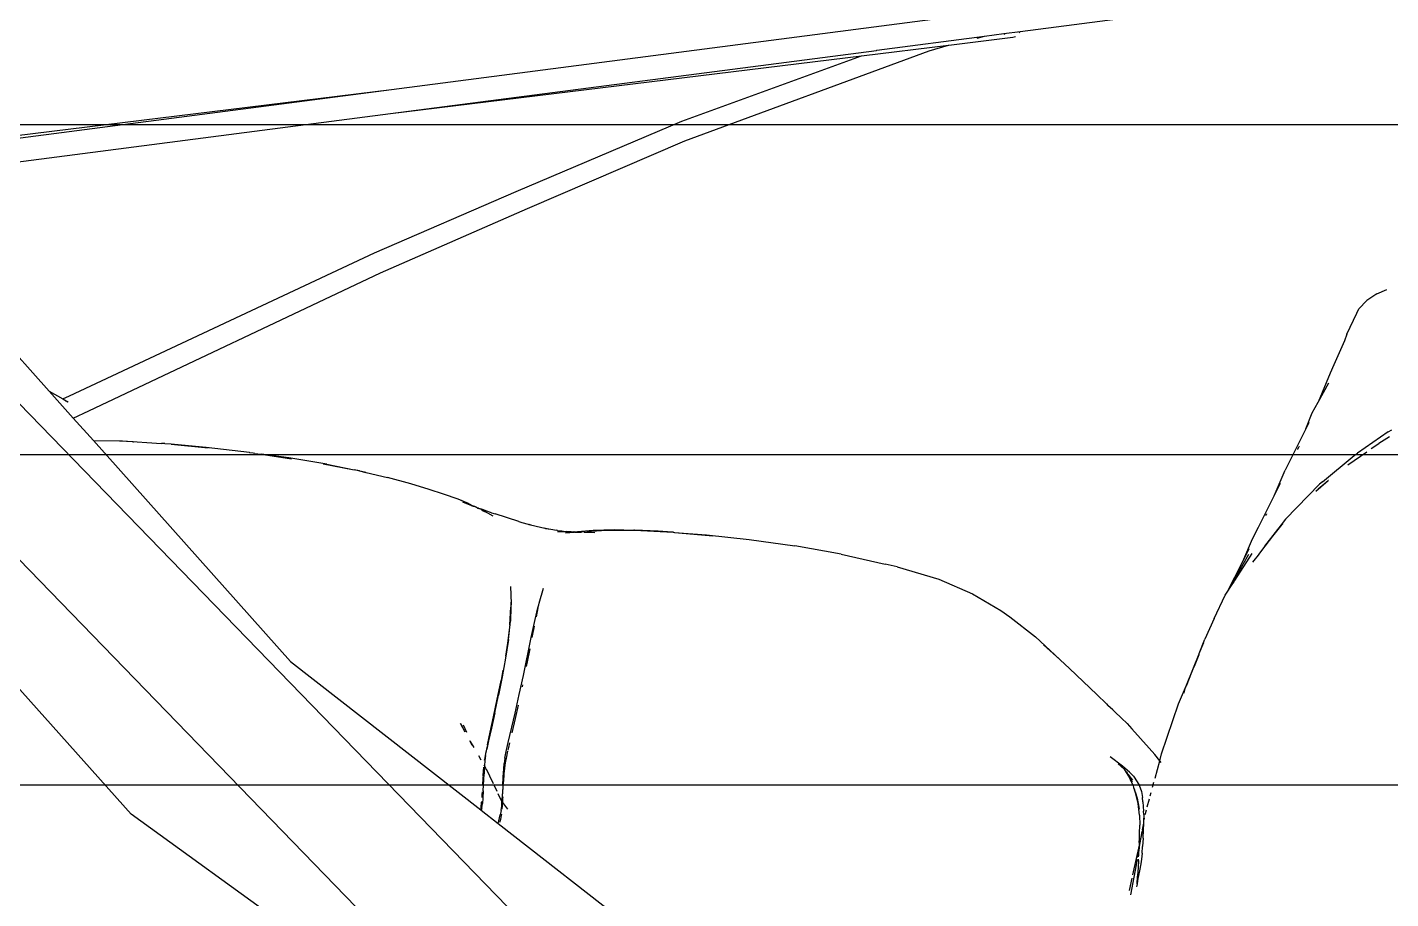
# Model space of a CAD drawing. Header units: millimetres. Extents: x -12551121 to 353735, y 112272 to 285506.
# Drawn here: x 97366.3 to 97753.3, y 178655.2 to 178902.6 of the extents above; entities that cross this region are included whole.
import ezdxf

# ---------------------------------------------------------------- set-up
doc = ezdxf.new("R2010")
doc.units = ezdxf.units.MM
doc.header["$MEASUREMENT"] = 0
doc.layers.add('+AT9-HATCH', color=8, linetype='Continuous')
doc.layers.add('+AT9_Hardscape', color=1, linetype='Continuous')

# ---------------------------------------------------------------- blocks, each defined once
blk = doc.blocks.new('hammock')
at = {"layer": '+AT9_Hardscape', "color": 1}
for p, q in [((993.7, 1876.71), (1059.27, 1885.24)), ((815.2, 1860.22), (995.06, 1883.6)), ((953, 1871.42), (983.52, 1875.39)), ((973.43, 1872.86), (991.56, 1875.08)), ((981.41, 1874.86), (983.52, 1875.39)), ((983.52, 1875.39), (989.04, 1876.11)), ((989.04, 1876.11), (993.7, 1876.71)), ((989.04, 1876.11), (989.29, 1875.83)), ((991.56, 1875.08), (992.3, 1875.3)), ((992.3, 1875.3), (992.37, 1875.34)), ((993.51, 1876.34), (993.7, 1876.71)), ((814.9, 1853.47), (952.85, 1871.37)), ((814.9, 1853.47), (948.61, 1869.83)), ((897.59, 1851.3), (948.61, 1869.83)), ((898.47, 1845.71), (967.81, 1871.25)), ((948.61, 1869.83), (973.34, 1872.84)), ((952.85, 1871.37), (953, 1871.42)), ((967.81, 1871.25), (973.34, 1872.84)), ((973.34, 1872.84), (973.43, 1872.86)), ((658.71, 1841.08), (815.2, 1860.22)), ((659.67, 1840), (815.2, 1860.22)), ((665.04, 1833.99), (814.9, 1853.47)), ((850.59, 1831.28), (897.59, 1851.3)), ((853.81, 1826.5), (898.47, 1845.71)), ((643.84, 1838.78), (953.58, 1519.63)), ((665.04, 1833.99), (718.04, 1774.65)), ((810.39, 1813.84), (850.59, 1831.28)), ((812.11, 1808.22), (853.81, 1826.5)), ((618.57, 1820.42), (869.9, 1561.47)), ((723.86, 1773.26), (810.39, 1813.84)), ((729.3, 1768.99), (812.11, 1808.22)), ((1094.91, 1802.22), (1097.68, 1803.43)), ((1089.76, 1797.94), (1092.02, 1800.34)), ((1094.91, 1802.22), (1092.02, 1800.34)), ((1086.39, 1790.79), (1089.2, 1796.8)), ((1089.2, 1796.8), (1089.76, 1797.94)), ((1085.71, 1788.88), (1082.64, 1782.08)), ((1086.39, 1790.79), (1085.71, 1788.88)), ((1082.64, 1782.08), (1081.63, 1779.71)), ((1081.63, 1779.71), (1078.2, 1771.5)), ((1078.2, 1771.5), (1081.28, 1776.97)), ((718.04, 1774.65), (721.95, 1772.39)), ((718.04, 1774.65), (724.91, 1766.96)), ((721.81, 1772.33), (721.95, 1772.39)), ((721.95, 1772.39), (723.86, 1773.26)), ((721.95, 1772.39), (723.38, 1771.56)), ((723.38, 1771.56), (722.83, 1771.79)), ((723.47, 1771.49), (723.38, 1771.56)), ((724.91, 1766.96), (729.3, 1768.99)), ((1074.73, 1763.91), (1076.51, 1768.5)), ((1076.51, 1768.5), (1078.2, 1771.5)), ((724.91, 1766.96), (730.62, 1760.57)), ((1075.61, 1765.67), (1074.73, 1763.91)), ((1074.73, 1763.91), (1070.36, 1755.22)), ((1098.14, 1763.05), (1089.38, 1757.05)), ((1098.52, 1761.61), (1095.47, 1759.79)), ((1098.14, 1763.05), (1099.14, 1763.68)), ((730.62, 1760.57), (738.85, 1760.47)), ((730.62, 1760.57), (786.59, 1697.9)), ((741.91, 1760.21), (738.01, 1760.42)), ((738.85, 1760.47), (749.96, 1759.77)), ((741.91, 1760.21), (741.99, 1760.2)), ((750.17, 1759.76), (749.96, 1759.77)), ((750.24, 1759.75), (750.17, 1759.76)), ((750.89, 1759.71), (750.24, 1759.75)), ((750.89, 1759.71), (750.94, 1759.69)), ((752.68, 1759.54), (750.94, 1759.69)), ((762.59, 1758.66), (752.68, 1759.54)), ((752.68, 1759.54), (763.21, 1758.5)), ((774.93, 1757.19), (762.59, 1758.66)), ((774.93, 1757.19), (775.07, 1757.13)), ((775.98, 1757.01), (775.07, 1757.13)), ((776.46, 1756.93), (775.98, 1757.01)), ((776.46, 1756.93), (778.22, 1756.7)), ((1072.47, 1758.09), (1072.49, 1758.13)), ((1072.49, 1758.13), (1072.76, 1758.84)), ((1072.84, 1758.96), (1072.76, 1758.84)), ((1086.7, 1753.7), (1092.05, 1757.42)), ((1088.47, 1756.37), (1089.38, 1757.05)), ((1093.31, 1758.29), (1095.47, 1759.79)), ((786.07, 1755.64), (778.22, 1756.7)), ((778.22, 1756.7), (786.83, 1755.43)), ((796.83, 1753.87), (786.07, 1755.64)), ((795.82, 1753.97), (804.65, 1752.28)), ((796.83, 1753.87), (804.65, 1752.28)), ((1070.36, 1755.22), (1068.84, 1752.18)), ((1079.42, 1748.85), (1088.47, 1756.37)), ((806.18, 1751.99), (804.65, 1752.28)), ((807.98, 1751.51), (804.65, 1752.28)), ((806.18, 1751.99), (807.98, 1751.51)), ((807.98, 1751.51), (808.01, 1751.51)), ((808.01, 1751.51), (814.13, 1750.1)), ((820.73, 1748.31), (814.13, 1750.1)), ((1065.75, 1744.85), (1068.84, 1752.18)), ((1077.57, 1746.25), (1081.06, 1749.23)), ((1078.24, 1746.93), (1081.06, 1749.23)), ((1081.15, 1749.23), (1081.06, 1749.23)), ((825.95, 1746.69), (820.73, 1748.31)), ((829.96, 1745.38), (825.95, 1746.69)), ((834.12, 1743.91), (829.96, 1745.38)), ((1065.75, 1744.85), (1067.57, 1748.45)), ((1078.62, 1748.17), (1069, 1738.27)), ((1078.24, 1746.93), (1078.19, 1746.87)), ((1079.42, 1748.85), (1078.62, 1748.17)), ((837.07, 1742.71), (834.12, 1743.91)), ((837.33, 1742.51), (834.12, 1743.91)), ((838.07, 1742.1), (835.49, 1743.12)), ((837.07, 1742.71), (837.79, 1742.33)), ((837.79, 1742.33), (837.33, 1742.51)), ((837.79, 1742.33), (838.56, 1741.99)), ((839.22, 1741.67), (838.03, 1742)), ((838.87, 1741.84), (838.07, 1742.1)), ((838.56, 1741.99), (838.87, 1741.84)), ((839.22, 1741.67), (838.87, 1741.84)), ((838.87, 1741.84), (839.3, 1741.7)), ((839.48, 1741.57), (839.22, 1741.67)), ((839.3, 1741.7), (839.48, 1741.57)), ((839.48, 1741.57), (839.56, 1741.56)), ((839.48, 1741.57), (839.57, 1741.48)), ((839.56, 1741.56), (839.59, 1741.53)), ((839.57, 1741.48), (839.66, 1741.44)), ((839.59, 1741.53), (839.64, 1741.53)), ((839.64, 1741.53), (839.69, 1741.49)), ((839.66, 1741.44), (839.71, 1741.43)), ((839.69, 1741.49), (839.78, 1741.46)), ((839.71, 1741.43), (839.83, 1741.37)), ((839.86, 1741.41), (839.78, 1741.46)), ((839.83, 1741.37), (839.86, 1741.41)), ((839.89, 1741.4), (839.86, 1741.41)), ((839.96, 1741.39), (839.89, 1741.4)), ((839.96, 1741.36), (839.96, 1741.39)), ((1061.26, 1735.99), (1065.75, 1744.85)), ((666.25, 1738.61), (741.32, 1654.55)), ((840.01, 1741.33), (839.96, 1741.36)), ((840.01, 1741.33), (840.22, 1741.26)), ((840.26, 1741.2), (840.22, 1741.26)), ((840.28, 1741.23), (840.26, 1741.2)), ((840.36, 1741.21), (840.28, 1741.23)), ((840.43, 1741.18), (840.36, 1741.21)), ((840.55, 1741.1), (840.43, 1741.18)), ((840.55, 1741.1), (840.74, 1741.01)), ((840.78, 1741.09), (840.55, 1741.1)), ((841.29, 1740.78), (840.74, 1741.01)), ((840.74, 1741.01), (842.43, 1740.11)), ((840.74, 1741.01), (841.27, 1740.67)), ((841.34, 1740.88), (840.78, 1741.09)), ((841.27, 1740.67), (842.43, 1740.11)), ((841.97, 1740.67), (841.34, 1740.88)), ((843.62, 1740.1), (841.97, 1740.67)), ((842.43, 1740.11), (843.98, 1739.25)), ((843.62, 1740.1), (844.66, 1739.79)), ((851.33, 1737.61), (844.66, 1739.79)), ((851.33, 1737.61), (851.41, 1737.57)), ((851.41, 1737.57), (852.2, 1737.35)), ((1069, 1738.27), (1063.12, 1730.57)), ((1063.12, 1730.57), (1068.52, 1737.55)), ((1063.4, 1739.3), (1063.56, 1739.67)), ((1063.6, 1739.74), (1063.56, 1739.67)), ((852.2, 1737.35), (853.98, 1736.82)), ((853.98, 1736.82), (854.2, 1736.77)), ((854.2, 1736.77), (854.34, 1736.75)), ((854.34, 1736.75), (856.25, 1736.31)), ((854.91, 1736.57), (854.34, 1736.75)), ((856.25, 1736.31), (858.77, 1735.74)), ((858.84, 1735.71), (858.77, 1735.74)), ((858.84, 1735.71), (860.44, 1735.44)), ((858.95, 1735.64), (860.44, 1735.44)), ((860.44, 1735.44), (862.06, 1735.14)), ((862.32, 1735.1), (862.06, 1735.14)), ((862.32, 1735.1), (863.19, 1734.95)), ((865.86, 1734.65), (862.38, 1734.67)), ((863.03, 1734.88), (863.83, 1734.84)), ((863.19, 1734.95), (863.23, 1734.94)), ((863.23, 1734.94), (863.47, 1734.92)), ((863.47, 1734.92), (863.61, 1734.9)), ((863.61, 1734.9), (863.66, 1734.89)), ((863.66, 1734.89), (863.83, 1734.84)), ((863.83, 1734.84), (864.02, 1734.8)), ((864.02, 1734.8), (864.16, 1734.8)), ((864.16, 1734.8), (864.97, 1734.77)), ((864.46, 1734.72), (864.16, 1734.8)), ((864.6, 1734.36), (866.62, 1734.59)), ((864.6, 1734.36), (867.09, 1734.55)), ((865.86, 1734.65), (864.97, 1734.77)), ((866.02, 1734.65), (865.86, 1734.65)), ((866.13, 1734.63), (866.02, 1734.65)), ((866.19, 1734.66), (866.13, 1734.63)), ((866.53, 1734.62), (866.19, 1734.66)), ((866.62, 1734.59), (866.53, 1734.62)), ((866.96, 1734.63), (866.62, 1734.59)), ((866.96, 1734.63), (867.1, 1734.64)), ((867.09, 1734.55), (866.96, 1734.63)), ((867.22, 1734.56), (867.09, 1734.55)), ((867.1, 1734.64), (868.02, 1734.75)), ((867.65, 1734.61), (867.1, 1734.64)), ((867.22, 1734.56), (867.65, 1734.61)), ((868.3, 1734.45), (867.22, 1734.56)), ((867.65, 1734.61), (867.83, 1734.61)), ((867.83, 1734.61), (870.29, 1734.8)), ((867.83, 1734.61), (869.15, 1734.58)), ((868.02, 1734.75), (872.48, 1735.14)), ((868.3, 1734.45), (868.34, 1734.46)), ((869.89, 1734.56), (872.93, 1734.49)), ((870.58, 1734.79), (876.23, 1735.18)), ((872.48, 1735.14), (878.38, 1735.33)), ((876.23, 1735.18), (878.38, 1735.33)), ((876.23, 1735.18), (884, 1735.15)), ((878.38, 1735.33), (884, 1735.15)), ((884.18, 1735.15), (883.98, 1735.15)), ((884, 1735.15), (884.18, 1735.15)), ((884.18, 1735.15), (884.21, 1735.15)), ((884.21, 1735.15), (886.12, 1735.14)), ((890.87, 1734.83), (884.21, 1735.15)), ((884.21, 1735.15), (895.16, 1734.56)), ((886.12, 1735.14), (890.87, 1734.83)), ((893.57, 1734.71), (890.87, 1734.83)), ((890.87, 1734.83), (895.16, 1734.56)), ((895.16, 1734.56), (893.57, 1734.71)), ((895.16, 1734.56), (895.26, 1734.55)), ((895.26, 1734.55), (895.53, 1734.53)), ((895.53, 1734.53), (906.43, 1733.51)), ((895.53, 1734.53), (904.6, 1733.82)), ((904.6, 1733.82), (916.76, 1732.47)), ((1059.64, 1732.67), (1061.26, 1735.99)), ((1063.12, 1730.57), (1068.02, 1736.77)), ((1068.02, 1736.77), (1068.2, 1736.98)), ((916.76, 1732.47), (929.71, 1730.66)), ((942.81, 1728.35), (929.71, 1730.66)), ((1056.82, 1726.27), (1059.64, 1732.67)), ((1056.82, 1726.27), (1058.69, 1729.94)), ((1063.12, 1730.57), (1061.63, 1728.61)), ((942.81, 1728.35), (955.38, 1725.52)), ((1052.39, 1717.57), (1056.82, 1726.27)), ((1059.4, 1728.56), (1054.5, 1720.88)), ((1055.34, 1722.69), (1058.56, 1728.38)), ((1060.01, 1726.5), (1059.62, 1726.05)), ((1061.17, 1728.03), (1060.01, 1726.5)), ((1061.63, 1728.61), (1061.17, 1728.03)), ((958.76, 1724.74), (955.38, 1725.52)), ((958.76, 1724.74), (970.53, 1721.22)), ((1055.34, 1722.69), (1054.5, 1720.88)), ((1054.94, 1722), (1055.34, 1722.69)), ((848.96, 1719.15), (849.19, 1714.33)), ((857.13, 1714.47), (858.37, 1718.7)), ((970.53, 1721.22), (980.11, 1717.1)), ((1052.75, 1718.14), (1054.94, 1722)), ((1052.75, 1718.14), (1053.23, 1718.87)), ((1053.29, 1718.99), (1053.23, 1718.87)), ((1053.29, 1718.99), (1053.39, 1719.13)), ((1054.32, 1720.58), (1053.39, 1719.13)), ((1054.1, 1720.08), (1054.17, 1720.19)), ((1054.32, 1720.58), (1054.17, 1720.19)), ((1054.34, 1720.64), (1054.32, 1720.58)), ((1054.46, 1720.81), (1054.34, 1720.64)), ((1054.5, 1720.88), (1054.46, 1720.81)), ((1054.5, 1720.88), (1054.94, 1722)), ((849.1, 1714.68), (849.14, 1713.46)), ((849.19, 1714.33), (849.14, 1713.46)), ((857.01, 1713.92), (857.13, 1714.47)), ((980.11, 1717.1), (988.15, 1712.32)), ((1048.73, 1710.05), (1051.87, 1716.74)), ((1051.87, 1716.74), (1052.39, 1717.57)), ((1052.39, 1717.57), (1052.75, 1718.14)), ((848.8, 1708.29), (849.14, 1713.33)), ((849.14, 1713.33), (848.99, 1709.29)), ((849.14, 1713.46), (849.14, 1713.33)), ((855.98, 1709.77), (856.78, 1713.1)), ((856.78, 1713.1), (856.28, 1710.54)), ((856.78, 1713.1), (857.01, 1713.92)), ((988.15, 1712.32), (990.71, 1710.58)), ((990.71, 1710.58), (998, 1704.84)), ((848.8, 1708.29), (848.16, 1703.08)), ((848.43, 1704.1), (848.99, 1709.29)), ((854.89, 1704.7), (855.98, 1709.77)), ((855.72, 1707.87), (855.1, 1704.7)), ((1048.73, 1710.05), (1046.07, 1704.19)), ((848.16, 1703.08), (847.56, 1699.36)), ((848.43, 1704.1), (847.61, 1698.83)), ((852.7, 1693.93), (854.89, 1704.7)), ((1004.95, 1698.39), (998, 1704.84)), ((1044.48, 1700.12), (1046.07, 1704.19)), ((1044.48, 1700.12), (1045.78, 1703.25)), ((847.61, 1698.83), (846.63, 1693.54)), ((854.46, 1701.42), (853.75, 1697.78)), ((1004.95, 1698.39), (1000.27, 1702.62)), ((1040.82, 1691.19), (1044.43, 1700.01)), ((1043.29, 1697), (1044.43, 1700.01)), ((1043.29, 1697), (1044.49, 1699.81)), ((1044.43, 1700.01), (1044.48, 1700.12)), ((786.59, 1697.9), (840.57, 1655.76)), ((846.85, 1695.36), (846.31, 1692.47)), ((853.75, 1697.78), (853.48, 1696.41)), ((1005.01, 1698.35), (1004.95, 1698.39)), ((1005.01, 1698.35), (1007.69, 1695.92)), ((1015.39, 1688.45), (1007.69, 1695.92)), ((1042.4, 1694.84), (1042.78, 1695.8)), ((1042.78, 1695.8), (1042.96, 1696.18)), ((1042.96, 1696.18), (1043.29, 1697)), ((845.24, 1687.18), (846.31, 1692.47)), ((846.63, 1693.54), (845.57, 1688.27)), ((851.51, 1688.45), (852.7, 1693.93)), ((852.42, 1691.27), (852.29, 1690.64)), ((1038.55, 1685.84), (1040.82, 1691.19)), ((1039.97, 1689.04), (1042.4, 1694.84)), ((1039.97, 1689.04), (1040.82, 1691.19)), ((1040.82, 1691.19), (1042.4, 1694.84)), ((1040.87, 1690.92), (1042.4, 1694.84)), ((844.52, 1683.31), (845.57, 1688.27)), ((850.33, 1683.24), (851.51, 1688.45)), ((1015.39, 1688.45), (1018.12, 1685.88)), ((1039.56, 1688.11), (1039.97, 1689.04)), ((1040.07, 1688.89), (1040.41, 1689.75)), ((1040.83, 1690.83), (1040.87, 1690.92)), ((844.19, 1682.2), (845.24, 1687.18)), ((851.16, 1685.44), (850.32, 1681.7)), ((1018.12, 1685.88), (1018.55, 1685.39)), ((1019.91, 1684.12), (1018.55, 1685.39)), ((1020.49, 1683.58), (1019.91, 1684.12)), ((1020.49, 1683.58), (1022.42, 1681.76)), ((1033.81, 1671.68), (1038.55, 1685.84)), ((834.79, 1680.25), (836.02, 1677.93)), ((836.18, 1677.81), (834.79, 1680.25)), ((835.56, 1679.9), (836.48, 1677.77)), ((843.22, 1677.8), (844.19, 1682.2)), ((844.52, 1683.31), (843.57, 1678.92)), ((848.38, 1674.85), (850.33, 1683.24)), ((850.32, 1681.7), (849.39, 1677.66)), ((1024, 1680.22), (1022.42, 1681.76)), ((1024, 1680.22), (1025.35, 1678.72)), ((842.44, 1674.23), (843.22, 1677.8)), ((843.57, 1678.92), (842.79, 1675.37)), ((1025.35, 1678.72), (1030.31, 1673.25)), ((837.36, 1675.4), (838, 1674.19)), ((837.58, 1675.25), (838, 1674.19)), ((838.68, 1673.41), (837.68, 1675.18)), ((838, 1674.19), (838.08, 1674.09)), ((841.91, 1671.79), (841.58, 1670.04)), ((842.44, 1674.23), (841.91, 1671.79)), ((841.94, 1671.18), (842.27, 1672.93)), ((842.79, 1675.37), (842.27, 1672.93)), ((847.43, 1670.44), (847.8, 1672.27)), ((847.8, 1672.27), (848.38, 1674.85)), ((848.17, 1672.37), (847.83, 1670.89)), ((848.41, 1673.43), (848.23, 1672.66)), ((848.72, 1674.78), (848.41, 1673.43)), ((1030.31, 1673.25), (1031.89, 1671.44)), ((840.69, 1669.87), (840.01, 1671.06)), ((841.33, 1667.88), (841.32, 1667.72)), ((841.63, 1668.22), (841.48, 1668.47)), ((841.62, 1668.11), (841.5, 1665.96)), ((841.58, 1670.04), (841.54, 1669.73)), ((841.63, 1668.22), (841.62, 1668.11)), ((841.75, 1669.72), (841.63, 1668.22)), ((842.11, 1667.37), (841.63, 1668.22)), ((841.94, 1671.18), (841.75, 1669.72)), ((847.08, 1667.29), (847.21, 1668.92)), ((847.43, 1670.44), (847.21, 1668.92)), ((847.48, 1669.08), (847.26, 1667.58)), ((847.83, 1670.89), (847.48, 1669.08)), ((1022.67, 1668.19), (1019.17, 1670.83)), ((1023.17, 1667.26), (1021.48, 1668.77)), ((1024.7, 1666.45), (1022.67, 1668.19)), ((1033.27, 1669.67), (1031.89, 1671.44)), ((1031.94, 1664.78), (1033.27, 1669.67)), ((1033.27, 1669.67), (1033.81, 1671.68)), ((1033.65, 1669.18), (1033.27, 1669.67)), ((841.14, 1664.8), (841.04, 1662.75)), ((841.16, 1665.11), (841.14, 1664.8)), ((841.26, 1666.96), (841.17, 1665.35)), ((841.3, 1667.54), (841.26, 1666.96)), ((841.27, 1661.14), (841.5, 1665.96)), ((842.11, 1667.37), (843.02, 1665.45)), ((843.04, 1665.4), (844.05, 1663.27)), ((846.83, 1662.7), (846.95, 1665.12)), ((846.95, 1665.12), (847.08, 1667.29)), ((847.13, 1665.96), (847, 1663.79)), ((847.26, 1667.58), (847.13, 1665.96)), ((1023.23, 1667.21), (1023.17, 1667.26)), ((1023.23, 1667.21), (1023.3, 1667.1)), ((1023.3, 1667.1), (1024.67, 1664.87)), ((1023.3, 1667.1), (1024.13, 1666.01)), ((1023.85, 1666.63), (1024.13, 1666.01)), ((1024.13, 1666.01), (1024.15, 1665.98)), ((1024.15, 1665.98), (1024.26, 1665.85)), ((1024.26, 1665.85), (1024.28, 1665.81)), ((1024.74, 1664.95), (1024.28, 1665.81)), ((1024.28, 1665.81), (1024.67, 1664.87)), ((1024.28, 1665.81), (1024.51, 1665.51)), ((1024.51, 1665.51), (1024.4, 1665.78)), ((1024.74, 1664.95), (1024.51, 1665.51)), ((1024.51, 1665.51), (1025.51, 1664.2)), ((1024.67, 1664.87), (1024.95, 1664.41)), ((1024.67, 1664.87), (1025.16, 1663.82)), ((1024.7, 1666.45), (1025.82, 1665.27)), ((1024.79, 1664.84), (1024.74, 1664.95)), ((1025.43, 1663.63), (1024.79, 1664.84)), ((1024.95, 1664.41), (1024.79, 1664.84)), ((1024.95, 1664.41), (1025.01, 1664.31)), ((1025.01, 1664.31), (1025.43, 1663.63)), ((1025.16, 1663.82), (1025.01, 1664.31)), ((1025.82, 1665.27), (1026.91, 1663.7)), ((840.95, 1660.84), (840.91, 1659.98)), ((841.27, 1661.14), (841.15, 1659.05)), ((844.17, 1663.01), (845.11, 1661.03)), ((845.4, 1660.41), (846.46, 1658.17)), ((846.61, 1658.25), (846.72, 1660.31)), ((846.83, 1662.7), (846.72, 1660.31)), ((846.86, 1660.83), (847, 1663.79)), ((1025.16, 1663.82), (1025.23, 1663.78)), ((1025.28, 1663.67), (1025.29, 1663.54)), ((1025.29, 1663.54), (1025.69, 1662.67)), ((1025.69, 1662.67), (1025.86, 1662.14)), ((1025.86, 1662.14), (1026.13, 1661.46)), ((1025.86, 1662.14), (1026.36, 1660.58)), ((1026.36, 1660.58), (1026.13, 1661.46)), ((1027.12, 1657.58), (1026.36, 1660.58)), ((1026.36, 1660.58), (1026.83, 1659.1)), ((1026.91, 1663.7), (1027.45, 1662.71)), ((1027.45, 1662.71), (1028.12, 1661)), ((1028.12, 1661), (1028.41, 1659.29)), ((1030.57, 1659.7), (1030.83, 1660.68)), ((1031.24, 1662.18), (1031.62, 1663.58)), ((840.57, 1655.76), (840.67, 1656.42)), ((840.67, 1656.42), (840.79, 1657.9)), ((840.84, 1656.31), (840.7, 1655.66)), ((840.8, 1658.11), (840.79, 1657.9)), ((840.84, 1656.31), (841.03, 1657.56)), ((840.91, 1659.98), (840.86, 1659.21)), ((841.15, 1659.05), (841.03, 1657.56)), ((846.34, 1655.61), (846.5, 1656.79)), ((846.46, 1658.17), (846.59, 1658)), ((846.5, 1656.79), (846.59, 1658)), ((846.59, 1658), (846.61, 1658.25)), ((846.59, 1658), (846.71, 1657.85)), ((846.66, 1656.92), (846.59, 1655.97)), ((846.71, 1657.85), (846.66, 1656.92)), ((846.77, 1658.98), (846.71, 1657.85)), ((846.71, 1657.85), (848.19, 1655.98)), ((846.8, 1659.49), (846.77, 1658.98)), ((1026.83, 1659.1), (1027.12, 1657.58)), ((1027.55, 1654.2), (1027.12, 1657.58)), ((1027.12, 1657.58), (1027.43, 1655.97)), ((1028.5, 1658.07), (1028.41, 1659.29)), ((1028.5, 1658.07), (1028.7, 1655.33)), ((1029.73, 1656.59), (1030.33, 1658.83)), ((824.69, 1594.2), (741.32, 1654.55)), ((840.57, 1655.76), (840.7, 1655.66)), ((840.7, 1655.66), (845.5, 1651.91)), ((845.5, 1651.91), (845.67, 1652.63)), ((845.67, 1652.63), (846.08, 1654.34)), ((846.13, 1653), (845.92, 1652.13)), ((846.34, 1655.61), (846.08, 1654.34)), ((846.39, 1654.28), (846.13, 1653)), ((846.43, 1654.53), (846.39, 1654.28)), ((1027.55, 1654.2), (1027.63, 1651.38)), ((1028.75, 1654.4), (1028.7, 1655.33)), ((1028.75, 1654.4), (1028.76, 1653.38)), ((1028.75, 1652.15), (1028.76, 1653.38)), ((1028.89, 1652.92), (1028.97, 1653.36)), ((1029.14, 1654.3), (1029.22, 1654.7)), ((1029.22, 1654.7), (1029.51, 1655.79)), ((845.5, 1651.91), (931.59, 1584.7)), ((1027.4, 1644.76), (1028.28, 1649.61)), ((1028.28, 1649.61), (1027.43, 1645.74)), ((1027.5, 1647.63), (1027.55, 1649.17)), ((1027.55, 1649.17), (1027.63, 1651.38)), ((1028.39, 1650.08), (1028.28, 1649.61)), ((1028.39, 1650.08), (1028.73, 1651.98)), ((1028.55, 1647.68), (1028.65, 1650)), ((1028.65, 1650), (1028.73, 1651.98)), ((1028.73, 1652.04), (1028.75, 1652.1)), ((1028.73, 1652.01), (1028.73, 1652.04)), ((1028.73, 1651.98), (1028.73, 1652.01)), ((1028.75, 1652.1), (1028.75, 1652.15)), ((1027.43, 1645.74), (1025.58, 1637.33)), ((1026.91, 1642.11), (1027.38, 1644.65)), ((1027.38, 1644.65), (1027.37, 1643.99)), ((1027.39, 1644.72), (1027.38, 1644.65)), ((1027.4, 1644.76), (1027.39, 1644.72)), ((1027.43, 1645.74), (1027.4, 1644.76)), ((1027.46, 1646.45), (1027.43, 1645.74)), ((1027.46, 1646.45), (1027.5, 1647.63)), ((1028.27, 1643.45), (1028.41, 1645.39)), ((1028.55, 1647.68), (1028.41, 1645.39)), ((1026.83, 1641.62), (1025, 1631.64)), ((1026.83, 1641.62), (1026.83, 1641.66)), ((1027.21, 1641.35), (1027.1, 1639.29)), ((1027.21, 1641.35), (1027.23, 1641.76)), ((1027.27, 1642.39), (1027.29, 1642.81)), ((1027.29, 1642.81), (1027.37, 1643.99)), ((1028.07, 1641.71), (1027.92, 1640.45)), ((1028.27, 1643.45), (1028.07, 1641.71)), ((1026.94, 1636.45), (1026.97, 1636.94)), ((1026.98, 1637.03), (1026.97, 1636.94)), ((1027.1, 1639.29), (1026.98, 1637.09)), ((1027.52, 1638.47), (1027.06, 1636.28)), ((1027.92, 1640.45), (1027.52, 1638.47)), ((1025.36, 1636.34), (1024.59, 1632.83)), ((1026.82, 1634.62), (1026.69, 1633.86)), ((1026.82, 1634.62), (1026.83, 1634.79)), ((1027.06, 1636.28), (1026.83, 1634.79)), ((1026.83, 1634.79), (1026.84, 1635.16)), ((1026.84, 1635.16), (1026.94, 1636.45))]:
    blk.add_line(p, q, dxfattribs=at)

msp = doc.modelspace()

# ---------------------------------------------------------------- hatches: boundary and pattern name
at = {"layer": '+AT9-HATCH'}
h = msp.add_hatch(dxfattribs=at)
h.set_pattern_fill('ANSI38', color=62, scale=100)
h.set_pattern_definition([(45, (4874355.9, 2835157.78), (-224.506403, 224.506403), []), (135, (4874355.9, 2835157.78), (-673.51921, 224.506403), [793.75, -476.25])])
h.paths.add_polyline_path([(94992.22, 180226.47), (94842.22, 180226.47), (94842.22, 176851.48), (95292.22, 176851.48, 0.414214), (96192.22, 177751.48), (96192.22, 178626.48, -0.414214), (97292.22, 179726.48), (99092.22, 179726.48), (99092.22, 180226.48), (94992.22, 180226.48)], is_closed=False)
h = msp.add_hatch(dxfattribs=at)
h.set_pattern_fill('LINE', color=8, scale=750)
h.paths.add_polyline_path([(98342.22, 176851.47), (98342.22, 179526.48), (97292.22, 179526.48, 0.414214), (96392.22, 178626.48), (96392.22, 177751.48, -0.414214), (95292.22, 176651.48), (94892.22, 176651.48), (94892.22, 174751.48), (96392.22, 174751.48, 0.414214), (97292.22, 175651.48), (97292.22, 176001.46), (97292.22, 176451.47, -0.414214), (97692.22, 176851.47), (98342.22, 176851.47)], is_closed=False)
h.paths.add_polyline_path([(98392.22, 179526.48), (98392.22, 176851.47), (98692.22, 176851.47), (98692.22, 179526.48)])
h.paths.add_polyline_path([(98742.22, 179526.48), (98742.22, 176851.47), (99042.22, 176851.47), (99042.22, 179526.48)])
h.paths.add_polyline_path([(99367.22, 179526.48), (99367.22, 176851.47), (99667.22, 176851.47), (99667.22, 179526.48)])
h.paths.add_polyline_path([(99717.22, 179526.48), (99717.22, 176851.47), (100017.22, 176851.47), (100017.22, 179526.48)])
h.paths.add_polyline_path([(100067.22, 179526.48), (100067.22, 176851.47), (100367.22, 176851.47), (100367.22, 179526.48)])
h.paths.add_polyline_path([(100417.22, 179526.48), (100417.22, 176851.47), (100717.22, 176851.47), (100717.22, 179526.48)])
h.paths.add_polyline_path([(101067.22, 176716.04), (101067.22, 179526.48), (100767.22, 179526.48), (100767.22, 176851.46), (100767.22, 176851.46, -0.21525)])
h.paths.add_polyline_path([(101117.22, 179526.48), (101117.22, 173451.49), (101417.22, 173451.49), (101417.22, 179503.97, 0.056082), (101217.22, 179526.48), (101117.22, 179526.48)], is_closed=False)
h.paths.add_polyline_path([(101467.22, 179491.06), (101467.22, 173451.49), (101767.22, 173451.49), (101767.22, 179338.87, 0.094274)])
h.paths.add_polyline_path([(102117.22, 178626.63, 0.213378), (101817.22, 179297.3), (101817.22, 173451.49), (102117.22, 173451.49), (102117.22, 178626.48)], is_closed=False)
h.paths.add_polyline_path([(101817.22, 173101.46), (101817.22, 170101.46), (102117.22, 170101.46), (102117.22, 173101.46)])
h.paths.add_polyline_path([(101467.22, 173101.46), (101467.22, 170101.46), (101767.22, 170101.46), (101767.22, 173101.46)])
h.paths.add_polyline_path([(101117.22, 173101.46), (101117.22, 170101.46), (101417.22, 170101.46), (101417.22, 173101.46)])
h.paths.add_polyline_path([(101117.22, 169801.46), (101117.22, 166601.46), (101417.22, 166601.46), (101417.22, 169801.46)])
h.paths.add_polyline_path([(101467.22, 169801.46), (101467.22, 166601.46), (101767.22, 166601.46), (101767.22, 169801.46)])
h.paths.add_polyline_path([(101817.22, 169801.46), (101817.22, 166601.46), (102117.22, 166601.46), (102117.22, 169801.46)])
h.paths.add_polyline_path([(102517.22, 169801.46), (102817.22, 169801.46), (102817.22, 166601.46), (102517.22, 166601.46)])
h.paths.add_polyline_path([(102167.22, 169801.46), (102467.22, 169801.46), (102467.22, 166601.46), (102167.22, 166601.46)])
h.paths.add_polyline_path([(102867.22, 169801.46), (103167.22, 169801.46), (103167.22, 166601.46), (102867.22, 166601.46)])
h.paths.add_polyline_path([(102867.22, 173101.46), (103167.22, 173101.46), (103167.22, 170101.46), (102867.22, 170101.46)])
h.paths.add_polyline_path([(102167.22, 173101.46), (102467.22, 173101.46), (102467.22, 170101.46), (102167.22, 170101.46)])
h.paths.add_polyline_path([(102517.22, 173101.46), (102817.22, 173101.46), (102817.22, 170101.46), (102517.22, 170101.46)])

# ---------------------------------------------------------------- block references
msp.add_blockref('hammock', (96654.46, 177024.7))

doc.saveas('drawing.dxf')
